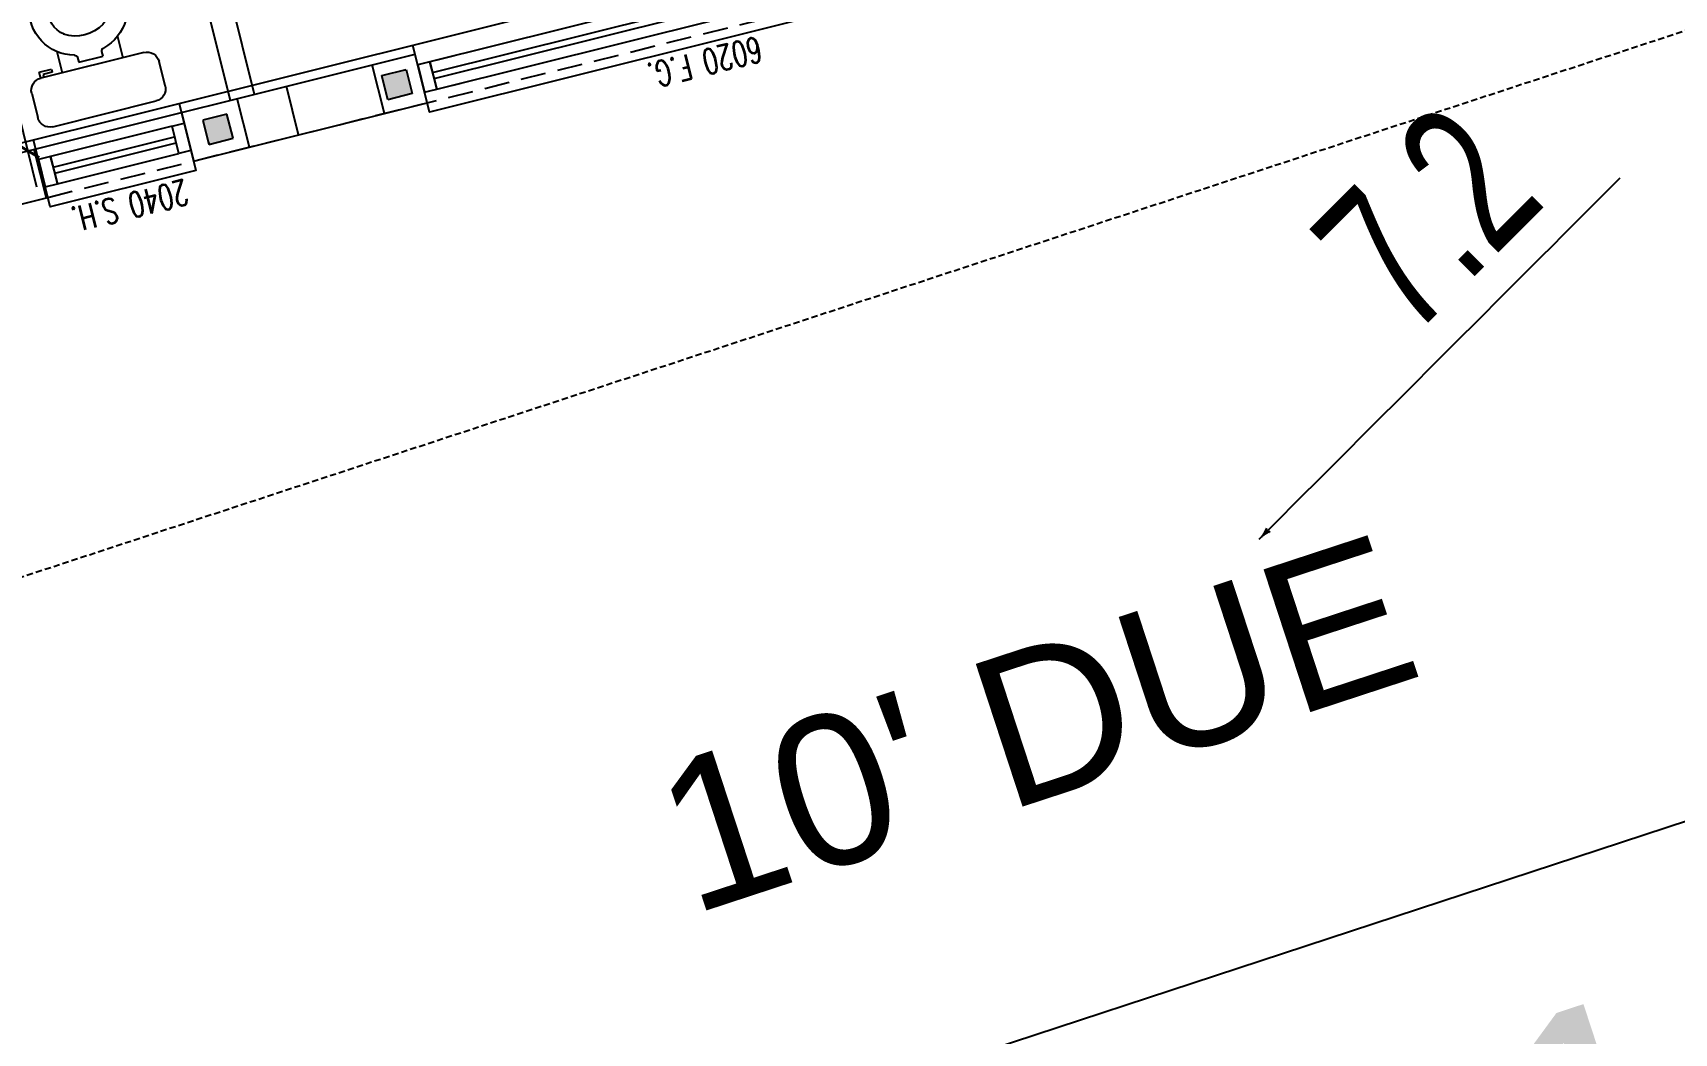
# Model space of a CAD drawing. Header units: inches. Extents: x -25328 to 8149, y -5530 to 4336.
# Drawn here: x -17782.2 to -17519.8, y 2126.3 to 2286.2 of the extents above; entities that cross this region are included whole.
import ezdxf
from ezdxf.enums import TextEntityAlignment as Align

# ---------------------------------------------------------------- set-up
doc = ezdxf.new("R2010")
doc.units = ezdxf.units.IN
doc.header["$LTSCALE"] = 16
doc.header["$MEASUREMENT"] = 0
doc.linetypes.add('HIDDEN', pattern=[0.375, 0.25, -0.125])
doc.linetypes.add('HIDDEN2', pattern=[0.1875, 0.125, -0.0625])
doc.layers.get('0').update_dxf_attribs({"linetype": 'CONTINUOUS'})
doc.layers.get('DEFPOINTS').update_dxf_attribs({"linetype": 'CONTINUOUS'})
doc.layers.add('AREA', color=7, linetype='HIDDEN', plot=False)
for name, color, linetype in [('B', 6, 'CONTINUOUS'), ('BLOCK', 8, 'CONTINUOUS'), ('CELLS', 165, 'CONTINUOUS'), ('DRY WALL', 8, 'CONTINUOUS'), ('EASEMENT', 1, 'HIDDEN2'), ('FIXTURES', 2, 'CONTINUOUS'), ('TEXT', 11, 'CONTINUOUS'), ('TOPO', 30, 'CONTINUOUS'), ('WALLS EXT', 6, 'CONTINUOUS'), ('WALLS INT', 6, 'CONTINUOUS'), ('WINDOWS', 1, 'CONTINUOUS')]:
    doc.layers.add(name, color=color, linetype=linetype)
doc.styles.add('ATT', font='txt')
doc.styles.add('PAYTAS RM', font='romans.shx', dxfattribs={"width": 0.7, "height": 4.5})
doc.styles.add('PAYTS NOTES', font='romans.shx', dxfattribs={"width": 0.7, "height": 4.5})
doc.styles.get("Standard").update_dxf_attribs({"font": 'arial.ttf'})
doc.styles.add('TECHTXT', font='stylu.ttf', dxfattribs={"width": 0.7, "height": 2.1})
doc.dimstyles.new('DIM- PAYTAS', dxfattribs={"dimscale": 48, "dimtxt": 0.1, "dimasz": 0.0625, "dimexe": 0.125, "dimexo": 0.125, "dimgap": 0.125, "dimtad": 1, "dimdec": 1, "dimzin": 3, "dimdsep": 46, "dimlunit": 4, "dimtxsty": 'PAYTAS RM', "dimblk": 'ARCHTICK', "dimcen": 0.09, "dimdle": 0.125, "dimclrd": 5, "dimclre": 5, "dimclrt": 11, "dimadec": 0, "dimazin": 0, "dimtfac": 1, "dimtdec": 1, "dimtofl": 0, "dimtmove": 2, "dimatfit": 3, "dimfxl": 0, "dimfrac": 2, "dimtolj": 1, "dimtzin": 3, "dimarcsym": 0})
doc.dimstyles.new('TIES', dxfattribs={"dimscale": 3, "dimtxt": 0.7, "dimasz": 0.45, "dimexe": 0.175, "dimexo": 0.35, "dimgap": 0.1, "dimtad": 0, "dimzin": 0, "dimdsep": 46, "dimtxsty": 'TECHTXT', "dimblk": 'AR1', "dimcen": 0.35, "dimse1": 1, "dimse2": 1, "dimclrd": 256, "dimclre": 256, "dimclrt": 256, "dimaunit": 1, "dimadec": 3, "dimazin": 0, "dimtfac": 1, "dimtofl": 0, "dimtmove": 2, "dimatfit": 0, "dimldrblk": 'AR1', "dimfxl": 0, "dimtolj": 1, "dimtzin": 0, "dimlwd": -1, "dimlwe": 13, "dimarcsym": 0})

# ---------------------------------------------------------------- blocks, each defined once
blk = doc.blocks.new('AR1')
at = {"linetype": 'ByBlock', "lineweight": -2}
blk.add_line((-1, 0), (0, 0), dxfattribs=at)
for centre, radius, start, end in [((-0.22, 2.19), 2.19, 244.2254, 271.2824), ((-0.22, -2.19), 2.19, 88.7176, 115.7746), ((-1.25, 0), 0.251, 316.4507, 43.5493), ((-0.22, 2.19), 2.24, 249.0489, 257.1574), ((-0.22, -2.19), 2.24, 102.8426, 110.9511)]:
    blk.add_arc(centre, radius, start, end, dxfattribs=at)
blk = doc.blocks.new('15PTOI06')
at = {"color": 0, "linetype": 'ByBlock'}
for p, q in [((2, 10.5), (6, 10.5)), ((0, -8.5), (0, 8.5)), ((8, 8.5), (8, -8.5)), ((11.5, 5), (8, 5)), ((9, 2), (9.765178, 2)), ((9, -2), (9, 2)), ((23.431562, 2.5), (24.727861, 2.5)), ((24.931034, 1.327586), (24.062054, 2.5)), ((9.765178, -2), (9, -2)), ((23.431562, -2.5), (24.690476, -2.5)), ((24.931034, -1.327586), (24.062054, -2.5)), ((11.5, -5), (8, -5)), ((9, -6.5), (8.5, -6.5)), ((8.5, -6.5), (8.5, -8)), ((9, -8.5), (9, -6.5)), ((8.5, -8), (8, -8)), ((8, -8.5), (9, -8.5)), ((6, -10.5), (2, -10.5))]:
    blk.add_line(p, q, dxfattribs=at)
for centre, radius, start, end in [((2, 8.5), 2, 90, 180), ((6, 8.5), 2, 0, 90), ((17.25, 0.65), 7.210062, 71.816347, 166.116636), ((12, -13.75), 22.534695, 51.265418, 70.559965), ((19.118098, 0), 6.118098, 147.797266, 212.202734), ((17.25, 0.65), 4.210062, 71.816347, 142.891702), ((12, -13.75), 19.534695, 57.937508, 70.559965), ((23.431562, 4.5), 2, 237.937508, 270), ((24.727861, 4.5), 2, 270, 314.939898), ((23.166667, 0), 3.833333, 313.602819, 46.397181), ((25.787408, 3.438228), 0.5, 314.939898, 51.265418), ((9.765178, 2.5), 0.5, 270, 346.116636), ((23.666667, 0), 1.833333, 313.602819, 46.397181), ((9.765178, -2.5), 0.5, 13.883364, 90), ((17.25, -0.65), 7.210062, 193.883364, 288.183653), ((23.431562, -4.5), 2, 90, 122.062492), ((24.690476, -4.5), 2, 44.162471, 90), ((17.25, -0.65), 4.210062, 217.108298, 288.183653), ((12, 13.75), 19.534695, 289.440035, 302.062492), ((12, 13.75), 22.534695, 289.440035, 308.665009), ((25.766527, -3.454957), 0.5, 308.665009, 44.162471), ((2, -8.5), 2, 180, 270), ((6, -8.5), 2, 270, 0)]:
    blk.add_arc(centre, radius, start, end, dxfattribs=at)
at = {"color": 0, "linetype": 'ByBlock', "style": 'ATT', "flags": 3}
blk.add_attdef('ITEM', (0, -19.5), '', height=6, dxfattribs=at)
blk = doc.blocks.new('CELL')
at = {"layer": 'CELLS', "linetype": 'Continuous'}
for p, q in [((-1.99, -1.89), (-1.99, 2.11)), ((-1.99, 2.11), (2.01, 2.11)), ((2.01, 2.11), (2.01, -1.89)), ((2.01, -1.89), (-1.99, -1.89))]:
    blk.add_line(p, q, dxfattribs=at)
for points in [[(-1.99, 2.11), (-1.99, -1.89), (2.01, 2.11), (-0.07, -1.89)], [(2.01, 2.11), (-0.07, -1.89), (2.01, -0.79), (1.71, -1.89)], [(2.01, -0.79), (1.71, -1.89), (2.01, -1.89)]]:
    blk.add_solid(points, dxfattribs=at)
blk = doc.blocks.new('_ArchTick')
at = {"color": 0, "linetype": 'ByBlock', "const_width": 0.15}
blk.add_lwpolyline([(-0.5, -0.5), (0.5, 0.5)], dxfattribs=at)
blk = doc.blocks.new('*D523')
at = {"layer": 'DEFPOINTS', "color": 0, "transparency": 16777216}
for p in [(-25310.61, 3135.61), (-25244.61, 3134.61), (-25244.61, 3132.71)]:
    blk.add_point(p, dxfattribs=at)
at = {"layer": 'WALLS INT', "color": 5, "lineweight": -2, "transparency": 16777216}
for p, q in [((-25316.61, 3132.71), (-25238.61, 3132.71)), ((-25310.61, 3129.61), (-25310.61, 3126.71)), ((-25244.61, 3128.61), (-25244.61, 3126.71))]:
    blk.add_line(p, q, dxfattribs=at)
at = {"layer": 'WALLS INT', "color": 5, "lineweight": -2, "transparency": 16777216, "xscale": 3, "yscale": 3, "zscale": 3, "rotation": 180}
blk.add_blockref('_ArchTick', (-25310.61, 3132.71), dxfattribs=at)
at = {"layer": 'WALLS INT', "color": 5, "lineweight": -2, "transparency": 16777216, "xscale": 3, "yscale": 3, "zscale": 3}
blk.add_blockref('_ArchTick', (-25244.61, 3132.71), dxfattribs=at)
at = {"layer": 'WALLS INT', "color": 11, "transparency": 16777216, "insert": (-25277.61, 3141.39), "char_height": 4.5, "attachment_point": 5, "style": 'PAYTAS RM', "bg_fill": 3, "box_fill_scale": 1.25, "bg_fill_color": 256, "bg_fill_true_color": 13158600, "bg_fill_transparency": 0}
blk.add_mtext('\\A1;5\'-6"', dxfattribs=at)
blk = doc.blocks.new('A$Cbfb5cab8')
at = {"layer": 'AREA'}
blk.add_lwpolyline([(486.85, 920.11), (225.07, 920.11), (225.07, 1064.13), (135.07, 1064.13), (23.07, 1064.13), (23.07, 440.13), (23.07, 404.13), (173.07, 404.13), (173.07, 440.13), (173.07, 476.13), (302.07, 476.13), (302.07, 524.13), (386.07, 524.13)], dxfattribs=at)
at = {"layer": 'BLOCK'}
for p, q in [((31.07, 662.44), (23.07, 662.44)), ((23.07, 638.07), (31.07, 638.07)), ((23.07, 628.94), (31.07, 628.94)), ((23.07, 620.82), (31.07, 620.82)), ((23.07, 606.69), (31.07, 606.69))]:
    blk.add_line(p, q, dxfattribs=at)
at = {"layer": 'DRY WALL'}
blk.add_line((32.57, 796.13), (32.57, 413.63), dxfattribs=at)
at = {"layer": 'WALLS EXT'}
for p, q in [((23.07, 880.13), (23.07, 662.13)), ((31.07, 880.13), (31.07, 599.63)), ((23.07, 638.13), (23.07, 599.63))]:
    blk.add_line(p, q, dxfattribs=at)
at = {"layer": 'WALLS INT'}
for p, q in [((63.07, 630.13), (31.07, 630.13)), ((63.07, 626.13), (31.07, 626.13))]:
    blk.add_line(p, q, dxfattribs=at)
at = {"layer": 'WINDOWS'}
for p, q in [((29.31, 662.13), (24.81, 662.13)), ((24.81, 662.13), (24.81, 660.13)), ((29.31, 660.13), (29.31, 662.13)), ((24.81, 660.13), (24.81, 640.13)), ((24.81, 660.13), (27.06, 660.13)), ((29.31, 660.13), (24.81, 660.13)), ((26.56, 660.13), (26.56, 640.13)), ((27.06, 660.13), (29.31, 660.13)), ((27.56, 660.13), (27.56, 640.13)), ((29.31, 640.13), (29.31, 660.13)), ((24.81, 640.13), (29.31, 640.13)), ((24.81, 638.13), (24.81, 640.13)), ((24.81, 640.13), (29.31, 640.13)), ((29.31, 638.13), (24.81, 638.13)), ((27.06, 640.13), (29.31, 640.13)), ((29.31, 640.13), (29.31, 638.13)), ((29.31, 599.63), (24.81, 599.63)), ((24.81, 599.63), (24.81, 593.63)), ((29.31, 593.63), (29.31, 599.63)), ((24.81, 597.63), (24.81, 529.63)), ((24.81, 597.63), (27.06, 597.63)), ((29.31, 597.63), (24.81, 597.63)), ((26.56, 597.63), (26.56, 529.63)), ((27.06, 597.63), (29.31, 597.63)), ((27.56, 597.63), (27.56, 529.63)), ((29.31, 529.63), (29.31, 597.63))]:
    blk.add_line(p, q, dxfattribs=at)
for points in [[(32.57, 638.13), (21.51, 638.13), (21.51, 662.13), (32.57, 662.13)], [(32.57, 527.63), (21.51, 527.63), (21.51, 599.63), (32.57, 599.63)]]:
    blk.add_lwpolyline(points, dxfattribs=at)
at = {"layer": 'CELLS', "xscale": -1, "rotation": 270}
blk.add_blockref('CELL', (26.96, 633.12), dxfattribs=at)
at = {"layer": 'CELLS'}
blk.add_blockref('CELL', (27.06, 603.52), dxfattribs=at)
at = {"layer": 'FIXTURES', "color": 2, "xscale": -1, "rotation": 180}
blk.add_blockref('15PTOI06', (33.83, 650.13), dxfattribs=at)
at = {"layer": 'TEXT', "char_height": 4, "width": 65.4658, "attachment_point": 7, "rotation": 90, "style": 'PAYTS NOTES'}
for s, insert in [('\\A1;2040 S.H.', (20.57, 640.26)), ('\\A1;6020 F.G.', (20.57, 545.69))]:
    blk.add_mtext(s, dxfattribs=dict(at, insert=insert))
at = {"layer": 'TEXT', "style": 'PAYTS NOTES'}
blk.add_attdef('D.W.', text='', height=4, dxfattribs=at).set_placement((561.19, 739.15), align=Align.MIDDLE_CENTER)
at = {"layer": 'WALLS INT'}
dim = blk.add_linear_dim(base=(97.07, 663.44), p1=(31.07, 666.34), p2=(97.07, 665.34), dimstyle='DIM- PAYTAS', override={"dimtfill": 1, "dimarcsym": 2}, dxfattribs=at)
dim.commit()
dim.dimension.update_dxf_attribs({"geometry": '*D523', "text_midpoint": (64.07, 672.11), "insert": (25341.68, -2469.27)})

msp = doc.modelspace()

# ---------------------------------------------------------------- linework, layer by layer
at = {"layer": 'B', "flags": 128}
msp.add_lwpolyline([(-16868.27777139, 2373.42472432), (-18350.48908818, 1886.95826875)], dxfattribs=at)
at = {"layer": 'EASEMENT', "ltscale": 0.5}
msp.add_lwpolyline([(-17019.71452311, 2450.02048287), (-18387.90958476, 2000.97452388)], dxfattribs=at)

# ---------------------------------------------------------------- texts
at = {"layer": 'EASEMENT', "insert": (-17618.03102349, 2164.11906177), "char_height": 23.999993976, "attachment_point": 8, "rotation": 18.17}
msp.add_mtext("10' DUE", dxfattribs=at)
at = {"layer": 'TEXT', "insert": (-17557.5473854, 1998.15551344), "char_height": 40.0799899399, "attachment_point": 8, "rotation": 18.17}
msp.add_mtext('S71°49\'48"W 130.00\'(P)\\PS71°49\'48"W 129.99\'(M)', dxfattribs=at)
at = {"layer": 'TOPO', "linetype": 'Continuous', "style": 'TECHTXT', "width": 0.7}
msp.add_text('7.2', height=24, rotation=45, dxfattribs=at).set_placement((-17570.45408581, 2245.49467634), align=Align.MIDDLE_LEFT)

# ---------------------------------------------------------------- leaders
at = {"layer": 'TOPO', "path_type": 1}
msp.add_leader([(-17586.15517851, 2205.26738317), (-17528.45541243, 2262.96714926)], dimstyle='TIES', override={"dimasz": 0.6}, dxfattribs=at)

# ---------------------------------------------------------------- next in the draw order: block references
at = {"layer": 'WALLS INT', "rotation": 103.9996915097315}
msp.add_blockref('A$Cbfb5cab8', (-17131.7484794, 2397.66634086), dxfattribs=at)

doc.saveas('drawing.dxf')
